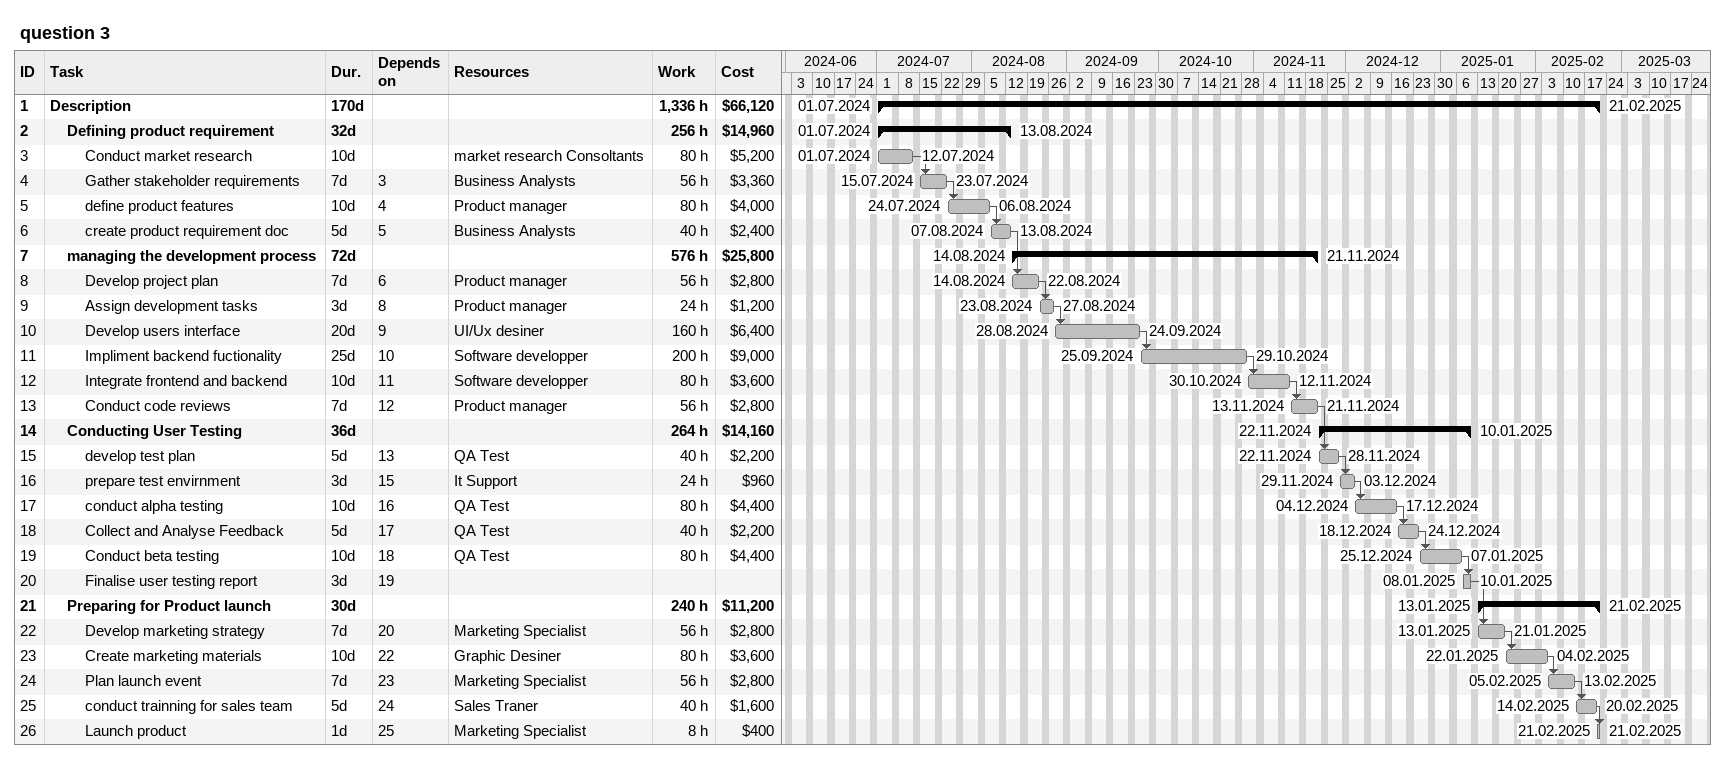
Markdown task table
question 3

| ID | Level | Task | Duration | Start | Finish | Predecessors | Resources | Work (h) | Cost ($) |
|---|---|---|---|---|---|---|---|---|---|
| 1 | 1 | **Description** | 170d | 2024-07-01 | 2025-02-21 |  |  | 1336 | 66120 |
| 2 | 2 | **Defining product requirement** | 32d | 2024-07-01 | 2024-08-13 |  |  | 256 | 14960 |
| 3 | 3 | Conduct market research | 10d | 2024-07-01 | 2024-07-12 |  | market research Consoltants | 80 | 5200 |
| 4 | 3 | Gather stakeholder requirements | 7d | 2024-07-15 | 2024-07-23 | 3 | Business Analysts | 56 | 3360 |
| 5 | 3 | define product features | 10d | 2024-07-24 | 2024-08-06 | 4 | Product manager | 80 | 4000 |
| 6 | 3 | create product requirement doc | 5d | 2024-08-07 | 2024-08-13 | 5 | Business Analysts | 40 | 2400 |
| 7 | 2 | **managing the development process** | 72d | 2024-08-14 | 2024-11-21 |  |  | 576 | 25800 |
| 8 | 3 | Develop project plan | 7d | 2024-08-14 | 2024-08-22 | 6 | Product manager | 56 | 2800 |
| 9 | 3 | Assign development tasks | 3d | 2024-08-23 | 2024-08-27 | 8 | Product manager | 24 | 1200 |
| 10 | 3 | Develop users interface | 20d | 2024-08-28 | 2024-09-24 | 9 | UI/Ux desiner | 160 | 6400 |
| 11 | 3 | Impliment backend fuctionality | 25d | 2024-09-25 | 2024-10-29 | 10 | Software developper | 200 | 9000 |
| 12 | 3 | Integrate frontend and backend | 10d | 2024-10-30 | 2024-11-12 | 11 | Software developper | 80 | 3600 |
| 13 | 3 | Conduct code reviews | 7d | 2024-11-13 | 2024-11-21 | 12 | Product manager | 56 | 2800 |
| 14 | 2 | **Conducting User Testing** | 36d | 2024-11-22 | 2025-01-10 |  |  | 264 | 14160 |
| 15 | 3 | develop test plan | 5d | 2024-11-22 | 2024-11-28 | 13 | QA Test | 40 | 2200 |
| 16 | 3 | prepare test envirnment | 3d | 2024-11-29 | 2024-12-03 | 15 | It Support | 24 | 960 |
| 17 | 3 | conduct alpha testing | 10d | 2024-12-04 | 2024-12-17 | 16 | QA Test | 80 | 4400 |
| 18 | 3 | Collect and Analyse Feedback | 5d | 2024-12-18 | 2024-12-24 | 17 | QA Test | 40 | 2200 |
| 19 | 3 | Conduct beta testing | 10d | 2024-12-25 | 2025-01-07 | 18 | QA Test | 80 | 4400 |
| 20 | 3 | Finalise user testing report | 3d | 2025-01-08 | 2025-01-10 | 19 |  |  |  |
| 21 | 2 | **Preparing for Product launch** | 30d | 2025-01-13 | 2025-02-21 |  |  | 240 | 11200 |
| 22 | 3 | Develop marketing strategy | 7d | 2025-01-13 | 2025-01-21 | 20 | Marketing Specialist | 56 | 2800 |
| 23 | 3 | Create marketing materials | 10d | 2025-01-22 | 2025-02-04 | 22 | Graphic Desiner | 80 | 3600 |
| 24 | 3 | Plan launch event | 7d | 2025-02-05 | 2025-02-13 | 23 | Marketing Specialist | 56 | 2800 |
| 25 | 3 | conduct trainning for sales team | 5d | 2025-02-14 | 2025-02-20 | 24 | Sales Traner | 40 | 1600 |
| 26 | 3 | Launch product | 1d | 2025-02-21 | 2025-02-21 | 25 | Marketing Specialist | 8 | 400 |
